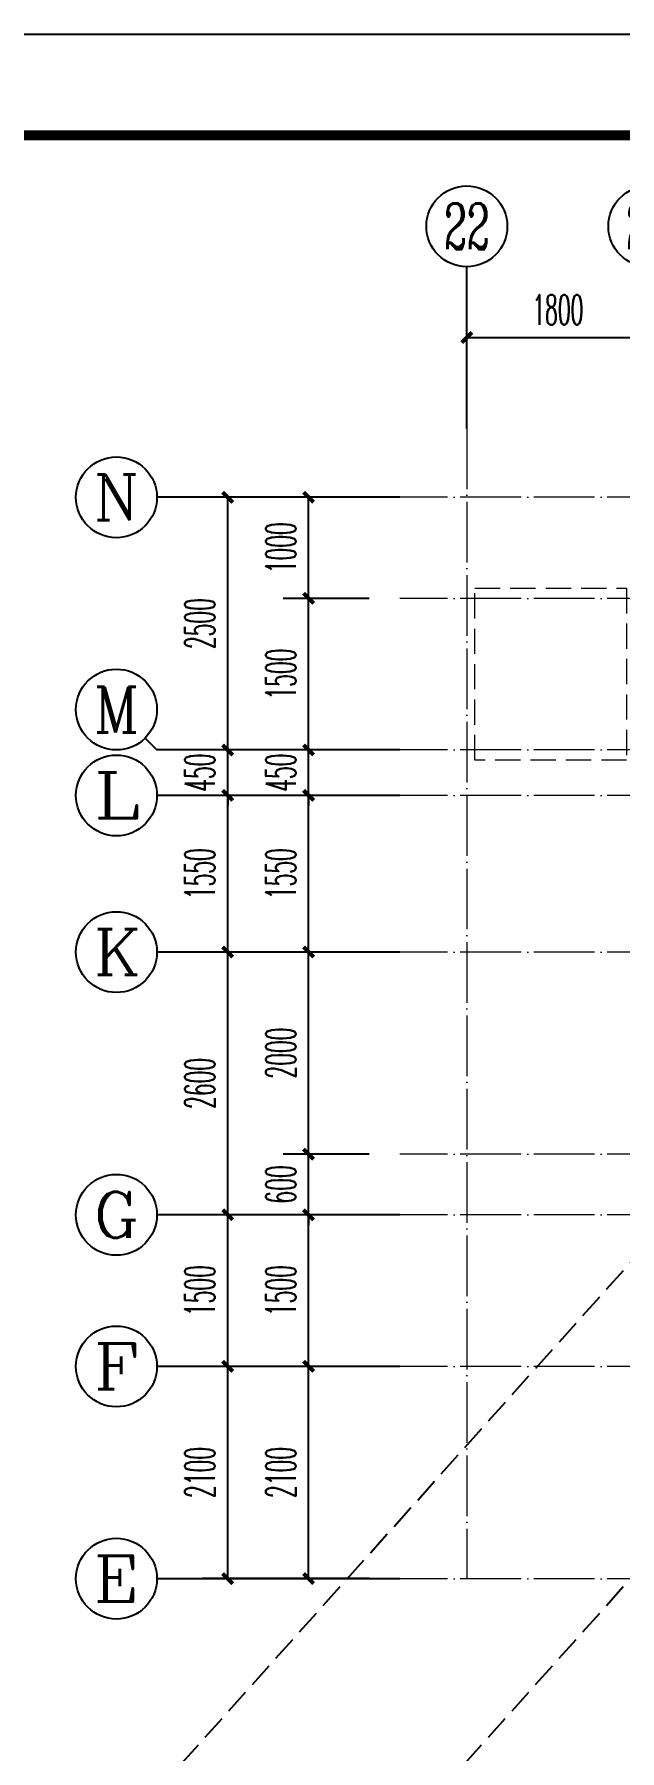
# Model space of a CAD drawing. Extents: x 27938 to 650306, y -92720 to 1524912.
# Drawn here: x 317364 to 323150, y 762082 to 779065 of the extents above; entities that cross this region are included whole.
import ezdxf
from ezdxf.enums import TextEntityAlignment as Align

# ---------------------------------------------------------------- set-up
doc = ezdxf.new("R2010")
doc.units = 0
doc.header["$LTSCALE"] = 1000
doc.header["$MEASUREMENT"] = 0
for name, pattern in [('#P_--_20B1_001_t3$0$DASH', [0.35, 0.25, -0.1]), ('__DASH', [0.35, 0.25, -0.1]), ('DOTE', [2.42, 2, -0.2, 0.02, -0.2])]:
    doc.linetypes.add(name, pattern=pattern)
for name, color, linetype in [('AXIS', 3, 'Continuous'), ('AXIS_TEXT', 4, 'Continuous'), ('图框', 140, 'Continuous')]:
    doc.layers.add(name, color=color, linetype=linetype)
doc.layers.add('DOTE', color=19, linetype='DOTE', lineweight=9)
doc.layers.add('STAIR', color=2, linetype='Continuous', lineweight=18)
doc.layers.add('yichutu', color=7, linetype='Continuous', true_color=0xffffff, plot=False)
doc.styles.add('_TCH_AXIS', font='COMPLEX', dxfattribs={"bigfont": 'GBCBIG'})
doc.styles.add('_TCH_DIM_T3', font='SIMPLEX.shx', dxfattribs={"width": 0.494118, "bigfont": 'GBCBIG.shx'})
doc.styles.add('COMPLEX', font='COMPLEX')
doc.dimstyles.new('_TCH_ARCH&&100', dxfattribs={"dimtxt": 297.5, "dimasz": 100, "dimexe": 250, "dimexo": 300, "dimgap": 126.25, "dimtad": 1, "dimdec": 0, "dimzin": 0, "dimdsep": 46, "dimtxsty": '_TCH_DIM_T3', "dimblk": 'ARCHTICK', "dimcen": 0.09, "dimclrt": 4, "dimazin": 2, "dimtfac": 1, "dimtdec": 0, "dimtix": 1, "dimtmove": 2, "dimatfit": 3, "dimfxl": 1, "dimtolj": 1, "dimtzin": 0, "dimarcsym": 0})

# ---------------------------------------------------------------- blocks, each defined once
blk = doc.blocks.new('TK')
at = {"layer": '图框'}
blk.add_lwpolyline([(465375, 548714), (549475, 548714), (549475, 489314), (465375, 489314)], close=True, dxfattribs=at)
blk.add_lwpolyline([(465375, 548714), (549475, 548714), (549475, 489314), (465375, 489314)], close=True, dxfattribs=at)
at = {"layer": '图框', "const_width": 100}
blk.add_lwpolyline([(548475, 490314), (548475, 547714), (467875, 547714), (467875, 490314)], close=True, dxfattribs=at)
blk = doc.blocks.new('yct-841-594-84100-59400-100-1000.0')
at = {"layer": 'yichutu', "color": 7, "true_color": 0xffffff}
blk.add_lwpolyline([(0, 0), (0, 59400), (84100, 59400), (84100, 0)], close=True, dxfattribs=at)
blk = doc.blocks.new('_ArchTick')
at = {"color": 0, "linetype": 'ByBlock', "const_width": 0.4}
blk.add_lwpolyline([(-0.5, -0.5), (0.5, 0.5)], dxfattribs=at)
blk = doc.blocks.new('*D1227')
at = {"layer": 'AXIS', "color": 0, "lineweight": -2}
for p, q in [((-10700, 300), (-10700, 1150)), ((-8900, 300), (-8900, 1150)), ((-10700, 900), (-8900, 900))]:
    blk.add_line(p, q, dxfattribs=at)
at = {"layer": 'Defpoints', "color": 0}
for p in [(-8900, 900), (-10700, 0), (-8900, 0)]:
    blk.add_point(p, dxfattribs=at)
at = {"layer": 'AXIS', "color": 0, "lineweight": -2, "xscale": 100, "yscale": 100, "zscale": 100, "rotation": 180}
blk.add_blockref('_ArchTick', (-10700, 900), dxfattribs=at)
at = {"layer": 'AXIS', "color": 0, "lineweight": -2, "xscale": 100, "yscale": 100, "zscale": 100}
blk.add_blockref('_ArchTick', (-8900, 900), dxfattribs=at)
at = {"layer": 'AXIS', "color": 4, "insert": (-9800, 1175), "char_height": 297.5, "attachment_point": 5, "style": '_TCH_DIM_T3'}
blk.add_mtext('\\A1;1800', dxfattribs=at)
blk = doc.blocks.new('_AXISO')
blk.add_circle((0, 0), 0.5)
at = {"layer": 'AXIS_TEXT', "style": 'COMPLEX', "width": 1.041667}
blk.add_attdef('A', text='', height=0.56, dxfattribs=at).set_placement((-0.25, -0.28), (0.25, -0.28), align=Align.FIT)
blk = doc.blocks.new('*D1228')
at = {"layer": 'AXIS', "color": 0, "lineweight": -2}
for p, q in [((-11664, -9281), (-13314, -9281)), ((-13064, -11381), (-13064, -9281)), ((-11664, -11381), (-13314, -11381))]:
    blk.add_line(p, q, dxfattribs=at)
at = {"layer": 'Defpoints', "color": 0}
for p in [(-13064, -9281), (-11364, -9281), (-11364, -11381)]:
    blk.add_point(p, dxfattribs=at)
at = {"layer": 'AXIS', "color": 0, "lineweight": -2, "xscale": 100, "yscale": 100, "zscale": 100}
for p, rotation in [((-13064, -9281), 90), ((-13064, -11381), 270)]:
    blk.add_blockref('_ArchTick', p, dxfattribs=dict(at, rotation=rotation))
at = {"layer": 'AXIS', "color": 4, "insert": (-13339, -10331), "char_height": 297.5, "attachment_point": 5, "rotation": 90, "style": '_TCH_DIM_T3'}
blk.add_mtext('\\A1;2100', dxfattribs=at)
blk = doc.blocks.new('*D1229')
at = {"layer": 'AXIS', "color": 0, "lineweight": -2}
for p, q in [((-11664, -7781), (-13314, -7781)), ((-13064, -9281), (-13064, -7781)), ((-11664, -9281), (-13314, -9281))]:
    blk.add_line(p, q, dxfattribs=at)
at = {"layer": 'Defpoints', "color": 0}
for p in [(-13064, -7781), (-11364, -7781), (-11364, -9281)]:
    blk.add_point(p, dxfattribs=at)
at = {"layer": 'AXIS', "color": 0, "lineweight": -2, "xscale": 100, "yscale": 100, "zscale": 100}
for p, rotation in [((-13064, -7781), 90), ((-13064, -9281), 270)]:
    blk.add_blockref('_ArchTick', p, dxfattribs=dict(at, rotation=rotation))
at = {"layer": 'AXIS', "color": 4, "insert": (-13339, -8531), "char_height": 297.5, "attachment_point": 5, "rotation": 90, "style": '_TCH_DIM_T3'}
blk.add_mtext('\\A1;1500', dxfattribs=at)
blk = doc.blocks.new('*D1230')
at = {"layer": 'AXIS', "color": 0, "lineweight": -2}
for p, q in [((-11664, -5181), (-13314, -5181)), ((-13064, -7781), (-13064, -5181)), ((-11664, -7781), (-13314, -7781))]:
    blk.add_line(p, q, dxfattribs=at)
at = {"layer": 'Defpoints', "color": 0}
for p in [(-13064, -5181), (-11364, -5181), (-11364, -7781)]:
    blk.add_point(p, dxfattribs=at)
at = {"layer": 'AXIS', "color": 0, "lineweight": -2, "xscale": 100, "yscale": 100, "zscale": 100}
for p, rotation in [((-13064, -5181), 90), ((-13064, -7781), 270)]:
    blk.add_blockref('_ArchTick', p, dxfattribs=dict(at, rotation=rotation))
at = {"layer": 'AXIS', "color": 4, "insert": (-13339, -6481), "char_height": 297.5, "attachment_point": 5, "rotation": 90, "style": '_TCH_DIM_T3'}
blk.add_mtext('\\A1;2600', dxfattribs=at)
blk = doc.blocks.new('*D1231')
at = {"layer": 'AXIS', "color": 0, "lineweight": -2}
for p, q in [((-11664, -3631), (-13314, -3631)), ((-13064, -5181), (-13064, -3631)), ((-11664, -5181), (-13314, -5181))]:
    blk.add_line(p, q, dxfattribs=at)
at = {"layer": 'Defpoints', "color": 0}
for p in [(-13064, -3631), (-11364, -3631), (-11364, -5181)]:
    blk.add_point(p, dxfattribs=at)
at = {"layer": 'AXIS', "color": 0, "lineweight": -2, "xscale": 100, "yscale": 100, "zscale": 100}
for p, rotation in [((-13064, -3631), 90), ((-13064, -5181), 270)]:
    blk.add_blockref('_ArchTick', p, dxfattribs=dict(at, rotation=rotation))
at = {"layer": 'AXIS', "color": 4, "insert": (-13339, -4406), "char_height": 297.5, "attachment_point": 5, "rotation": 90, "style": '_TCH_DIM_T3'}
blk.add_mtext('\\A1;1550', dxfattribs=at)
blk = doc.blocks.new('*D1232')
at = {"layer": 'AXIS', "color": 0, "lineweight": -2}
for p, q in [((-11664, -3181), (-13314, -3181)), ((-13064, -3181), (-13064, -3081)), ((-13064, -3631), (-13064, -3181)), ((-11664, -3631), (-13314, -3631)), ((-13064, -3631), (-13064, -3731))]:
    blk.add_line(p, q, dxfattribs=at)
at = {"layer": 'Defpoints', "color": 0}
for p in [(-13064, -3181), (-11364, -3181), (-11364, -3631)]:
    blk.add_point(p, dxfattribs=at)
at = {"layer": 'AXIS', "color": 0, "lineweight": -2, "xscale": 100, "yscale": 100, "zscale": 100}
for p, rotation in [((-13064, -3181), 270), ((-13064, -3631), 90)]:
    blk.add_blockref('_ArchTick', p, dxfattribs=dict(at, rotation=rotation))
at = {"layer": 'AXIS', "color": 4, "insert": (-13339, -3406), "char_height": 297.5, "attachment_point": 5, "rotation": 90, "style": '_TCH_DIM_T3'}
blk.add_mtext('\\A1;450', dxfattribs=at)
blk = doc.blocks.new('*D1233')
at = {"layer": 'AXIS', "color": 0, "lineweight": -2}
for p, q in [((-11664, -681), (-13314, -681)), ((-13064, -3181), (-13064, -681)), ((-11664, -3181), (-13314, -3181))]:
    blk.add_line(p, q, dxfattribs=at)
at = {"layer": 'Defpoints', "color": 0}
for p in [(-13064, -681), (-11364, -681), (-11364, -3181)]:
    blk.add_point(p, dxfattribs=at)
at = {"layer": 'AXIS', "color": 0, "lineweight": -2, "xscale": 100, "yscale": 100, "zscale": 100}
for p, rotation in [((-13064, -681), 90), ((-13064, -3181), 270)]:
    blk.add_blockref('_ArchTick', p, dxfattribs=dict(at, rotation=rotation))
at = {"layer": 'AXIS', "color": 4, "insert": (-13339, -1931), "char_height": 297.5, "attachment_point": 5, "rotation": 90, "style": '_TCH_DIM_T3'}
blk.add_mtext('\\A1;2500', dxfattribs=at)
blk = doc.blocks.new('*D1234')
at = {"layer": 'AXIS', "color": 0, "lineweight": -2}
for p, q in [((-11664, -9281), (-12514, -9281)), ((-12264, -11381), (-12264, -9281)), ((-11664, -11381), (-12514, -11381))]:
    blk.add_line(p, q, dxfattribs=at)
at = {"layer": 'Defpoints', "color": 0}
for p in [(-12264, -9281), (-11364, -9281), (-11364, -11381)]:
    blk.add_point(p, dxfattribs=at)
at = {"layer": 'AXIS', "color": 0, "lineweight": -2, "xscale": 100, "yscale": 100, "zscale": 100}
for p, rotation in [((-12264, -9281), 90), ((-12264, -11381), 270)]:
    blk.add_blockref('_ArchTick', p, dxfattribs=dict(at, rotation=rotation))
at = {"layer": 'AXIS', "color": 4, "insert": (-12539, -10331), "char_height": 297.5, "attachment_point": 5, "rotation": 90, "style": '_TCH_DIM_T3'}
blk.add_mtext('\\A1;2100', dxfattribs=at)
blk = doc.blocks.new('*D1235')
at = {"layer": 'AXIS', "color": 0, "lineweight": -2}
for p, q in [((-11664, -7781), (-12514, -7781)), ((-12264, -9281), (-12264, -7781)), ((-11664, -9281), (-12514, -9281))]:
    blk.add_line(p, q, dxfattribs=at)
at = {"layer": 'Defpoints', "color": 0}
for p in [(-12264, -7781), (-11364, -7781), (-11364, -9281)]:
    blk.add_point(p, dxfattribs=at)
at = {"layer": 'AXIS', "color": 0, "lineweight": -2, "xscale": 100, "yscale": 100, "zscale": 100}
for p, rotation in [((-12264, -7781), 90), ((-12264, -9281), 270)]:
    blk.add_blockref('_ArchTick', p, dxfattribs=dict(at, rotation=rotation))
at = {"layer": 'AXIS', "color": 4, "insert": (-12539, -8531), "char_height": 297.5, "attachment_point": 5, "rotation": 90, "style": '_TCH_DIM_T3'}
blk.add_mtext('\\A1;1500', dxfattribs=at)
blk = doc.blocks.new('*D1236')
at = {"layer": 'AXIS', "color": 0, "lineweight": -2}
for p, q in [((-12264, -7181), (-12264, -7081)), ((-11664, -7181), (-12514, -7181)), ((-12264, -7781), (-12264, -7181)), ((-11664, -7781), (-12514, -7781)), ((-12264, -7781), (-12264, -7881))]:
    blk.add_line(p, q, dxfattribs=at)
at = {"layer": 'Defpoints', "color": 0}
for p in [(-12264, -7181), (-11364, -7181), (-11364, -7781)]:
    blk.add_point(p, dxfattribs=at)
at = {"layer": 'AXIS', "color": 0, "lineweight": -2, "xscale": 100, "yscale": 100, "zscale": 100}
for p, rotation in [((-12264, -7181), 270), ((-12264, -7781), 90)]:
    blk.add_blockref('_ArchTick', p, dxfattribs=dict(at, rotation=rotation))
at = {"layer": 'AXIS', "color": 4, "insert": (-12539, -7481), "char_height": 297.5, "attachment_point": 5, "rotation": 90, "style": '_TCH_DIM_T3'}
blk.add_mtext('\\A1;600', dxfattribs=at)
blk = doc.blocks.new('*D1237')
at = {"layer": 'AXIS', "color": 0, "lineweight": -2}
for p, q in [((-11664, -5181), (-12514, -5181)), ((-12264, -7181), (-12264, -5181)), ((-11664, -7181), (-12514, -7181))]:
    blk.add_line(p, q, dxfattribs=at)
at = {"layer": 'Defpoints', "color": 0}
for p in [(-12264, -5181), (-11364, -5181), (-11364, -7181)]:
    blk.add_point(p, dxfattribs=at)
at = {"layer": 'AXIS', "color": 0, "lineweight": -2, "xscale": 100, "yscale": 100, "zscale": 100}
for p, rotation in [((-12264, -5181), 90), ((-12264, -7181), 270)]:
    blk.add_blockref('_ArchTick', p, dxfattribs=dict(at, rotation=rotation))
at = {"layer": 'AXIS', "color": 4, "insert": (-12539, -6181), "char_height": 297.5, "attachment_point": 5, "rotation": 90, "style": '_TCH_DIM_T3'}
blk.add_mtext('\\A1;2000', dxfattribs=at)
blk = doc.blocks.new('*D1238')
at = {"layer": 'AXIS', "color": 0, "lineweight": -2}
for p, q in [((-11664, -3631), (-12514, -3631)), ((-12264, -5181), (-12264, -3631)), ((-11664, -5181), (-12514, -5181))]:
    blk.add_line(p, q, dxfattribs=at)
at = {"layer": 'Defpoints', "color": 0}
for p in [(-12264, -3631), (-11364, -3631), (-11364, -5181)]:
    blk.add_point(p, dxfattribs=at)
at = {"layer": 'AXIS', "color": 0, "lineweight": -2, "xscale": 100, "yscale": 100, "zscale": 100}
for p, rotation in [((-12264, -3631), 90), ((-12264, -5181), 270)]:
    blk.add_blockref('_ArchTick', p, dxfattribs=dict(at, rotation=rotation))
at = {"layer": 'AXIS', "color": 4, "insert": (-12539, -4406), "char_height": 297.5, "attachment_point": 5, "rotation": 90, "style": '_TCH_DIM_T3'}
blk.add_mtext('\\A1;1550', dxfattribs=at)
blk = doc.blocks.new('*D1239')
at = {"layer": 'AXIS', "color": 0, "lineweight": -2}
for p, q in [((-11664, -3181), (-12514, -3181)), ((-12264, -3181), (-12264, -3081)), ((-12264, -3631), (-12264, -3181)), ((-11664, -3631), (-12514, -3631)), ((-12264, -3631), (-12264, -3731))]:
    blk.add_line(p, q, dxfattribs=at)
at = {"layer": 'Defpoints', "color": 0}
for p in [(-12264, -3181), (-11364, -3181), (-11364, -3631)]:
    blk.add_point(p, dxfattribs=at)
at = {"layer": 'AXIS', "color": 0, "lineweight": -2, "xscale": 100, "yscale": 100, "zscale": 100}
for p, rotation in [((-12264, -3181), 270), ((-12264, -3631), 90)]:
    blk.add_blockref('_ArchTick', p, dxfattribs=dict(at, rotation=rotation))
at = {"layer": 'AXIS', "color": 4, "insert": (-12539, -3406), "char_height": 297.5, "attachment_point": 5, "rotation": 90, "style": '_TCH_DIM_T3'}
blk.add_mtext('\\A1;450', dxfattribs=at)
blk = doc.blocks.new('*D1240')
at = {"layer": 'AXIS', "color": 0, "lineweight": -2}
for p, q in [((-11664, -1681), (-12514, -1681)), ((-12264, -3181), (-12264, -1681)), ((-11664, -3181), (-12514, -3181))]:
    blk.add_line(p, q, dxfattribs=at)
at = {"layer": 'Defpoints', "color": 0}
for p in [(-12264, -1681), (-11364, -1681), (-11364, -3181)]:
    blk.add_point(p, dxfattribs=at)
at = {"layer": 'AXIS', "color": 0, "lineweight": -2, "xscale": 100, "yscale": 100, "zscale": 100}
for p, rotation in [((-12264, -1681), 90), ((-12264, -3181), 270)]:
    blk.add_blockref('_ArchTick', p, dxfattribs=dict(at, rotation=rotation))
at = {"layer": 'AXIS', "color": 4, "insert": (-12539, -2431), "char_height": 297.5, "attachment_point": 5, "rotation": 90, "style": '_TCH_DIM_T3'}
blk.add_mtext('\\A1;1500', dxfattribs=at)
blk = doc.blocks.new('*D1241')
at = {"layer": 'AXIS', "color": 0, "lineweight": -2}
for p, q in [((-11664, -681), (-12514, -681)), ((-12264, -1681), (-12264, -681)), ((-11664, -1681), (-12514, -1681))]:
    blk.add_line(p, q, dxfattribs=at)
at = {"layer": 'Defpoints', "color": 0}
for p in [(-12264, -681), (-11364, -681), (-11364, -1681)]:
    blk.add_point(p, dxfattribs=at)
at = {"layer": 'AXIS', "color": 0, "lineweight": -2, "xscale": 100, "yscale": 100, "zscale": 100}
for p, rotation in [((-12264, -681), 90), ((-12264, -1681), 270)]:
    blk.add_blockref('_ArchTick', p, dxfattribs=dict(at, rotation=rotation))
at = {"layer": 'AXIS', "color": 4, "insert": (-12539, -1181), "char_height": 297.5, "attachment_point": 5, "rotation": 90, "style": '_TCH_DIM_T3'}
blk.add_mtext('\\A1;1000', dxfattribs=at)
blk = doc.blocks.new('A$C51F2739F')
at = {"layer": 'AXIS'}
for p, q in [((-10700, 0), (-10700, 1600)), ((-11363.6, -681.5), (-13763.6, -681.5)), ((-13880.7, -3064.3), (-13763.6, -3181.5)), ((-11363.6, -3181.5), (-13763.6, -3181.5)), ((-11363.6, -3631.5), (-13763.6, -3631.5)), ((-11363.6, -5181.5), (-13763.6, -5181.5)), ((-11363.6, -7781.5), (-13763.6, -7781.5)), ((-11363.6, -9281.5), (-13763.6, -9281.5)), ((-11363.6, -11381.5), (-13763.6, -11381.5))]:
    blk.add_line(p, q, dxfattribs=at)
at = {"layer": 'DOTE', "linetype": 'DOTE', "ltscale": 0.3}
for p, q in [((-10700, 0), (-10700, -11381.5)), ((0, -681.5), (-11363.6, -681.5)), ((0, -1681.5), (-11363.6, -1681.5)), ((0, -3181.5), (-11363.6, -3181.5)), ((0, -3631.5), (-11363.6, -3631.5)), ((0, -5181.5), (-11363.6, -5181.5)), ((0, -7181.5), (-11363.6, -7181.5)), ((0, -7781.5), (-11363.6, -7781.5)), ((0, -9281.5), (-11363.6, -9281.5)), ((0, -11381.5), (-11363.6, -11381.5))]:
    blk.add_line(p, q, dxfattribs=at)
at = {"layer": 'STAIR', "color": 246, "linetype": '#P_--_20B1_001_t3$0$DASH'}
blk.add_lwpolyline([(-9119.7, -3281.2), (-10619.7, -3281.2), (-10619.7, -1581.2), (-9119.7, -1581.2)], close=True, dxfattribs=at)
at = {"layer": 'AXIS'}
ref = blk.add_blockref('_AXISO', (-10700, 2000), dxfattribs=dict(at, xscale=800, yscale=800, zscale=800))
ref.add_attrib('A', '22', dxfattribs={"layer": 'AXIS_TEXT', "height": 452.55, "style": '_TCH_AXIS', "width": 0.617647}).set_placement((-10926.3, 1773.7), (-10473.7, 1773.7), align=Align.FIT)
ref = blk.add_blockref('_AXISO', (-8900, 2000), dxfattribs=dict(at, xscale=800, yscale=800, zscale=800))
ref.add_attrib('A', '23', dxfattribs={"layer": 'AXIS_TEXT', "height": 452.55, "style": '_TCH_AXIS', "width": 0.617647}).set_placement((-9126.3, 1773.7), (-8673.7, 1773.7), align=Align.FIT)
ref = blk.add_blockref('_AXISO', (-14163.6, -681.5), dxfattribs=dict(at, xscale=800, yscale=800, zscale=800))
ref.add_attrib('A', 'N', dxfattribs={"layer": 'AXIS_TEXT', "height": 452.5, "style": '_TCH_AXIS', "width": 1.105263}).set_placement((-14389.9, -907.7), (-13937.3, -907.7), align=Align.FIT)
ref = blk.add_blockref('_AXISO', (-14163.6, -2781.5), dxfattribs=dict(at, xscale=800, yscale=800, zscale=800))
ref.add_attrib('A', 'M', dxfattribs={"layer": 'AXIS_TEXT', "height": 452.5, "style": '_TCH_AXIS'}).set_placement((-14389.9, -3007.7), (-13937.3, -3007.7), align=Align.FIT)
ref = blk.add_blockref('_AXISO', (-14163.6, -3631.5), dxfattribs=dict(at, xscale=800, yscale=800, zscale=800))
ref.add_attrib('A', 'L', dxfattribs={"layer": 'AXIS_TEXT', "height": 452.5, "style": '_TCH_AXIS', "width": 1.4}).set_placement((-14389.9, -3857.7), (-13937.3, -3857.7), align=Align.FIT)
ref = blk.add_blockref('_AXISO', (-14163.6, -5181.5), dxfattribs=dict(at, xscale=800, yscale=800, zscale=800))
ref.add_attrib('A', 'K', dxfattribs={"layer": 'AXIS_TEXT', "height": 452.5, "style": '_TCH_AXIS', "width": 1.105263}).set_placement((-14389.9, -5407.7), (-13937.3, -5407.7), align=Align.FIT)
ref = blk.add_blockref('_AXISO', (-14163.6, -7781.5), dxfattribs=dict(at, xscale=800, yscale=800, zscale=800))
ref.add_attrib('A', 'G', dxfattribs={"layer": 'AXIS_TEXT', "height": 452.5, "style": '_TCH_AXIS', "width": 1.166667}).set_placement((-14389.9, -8007.7), (-13937.3, -8007.7), align=Align.FIT)
ref = blk.add_blockref('_AXISO', (-14163.6, -9281.5), dxfattribs=dict(at, xscale=800, yscale=800, zscale=800))
ref.add_attrib('A', 'F', dxfattribs={"layer": 'AXIS_TEXT', "height": 452.5, "style": '_TCH_AXIS', "width": 1.3125}).set_placement((-14389.9, -9507.7), (-13937.3, -9507.7), align=Align.FIT)
ref = blk.add_blockref('_AXISO', (-14163.6, -11381.5), dxfattribs=dict(at, xscale=800, yscale=800, zscale=800))
ref.add_attrib('A', 'E', dxfattribs={"layer": 'AXIS_TEXT', "height": 452.5, "style": '_TCH_AXIS', "width": 1.3125}).set_placement((-14389.9, -11607.7), (-13937.3, -11607.7), align=Align.FIT)
for p1, p2, distance, picture, middle in [((-10700, 0), (-8900, 0), 900, '*D1227', (-9800, 1175)), ((-11363.6, -3181.5), (-11363.6, -681.5), 1700, '*D1233', (-13338.6, -1931.5)), ((-11363.6, -1681.5), (-11363.6, -681.5), 900, '*D1241', (-12538.6, -1181.5)), ((-11363.6, -3181.5), (-11363.6, -1681.5), 900, '*D1240', (-12538.6, -2431.5)), ((-11363.6, -3631.5), (-11363.6, -3181.5), 1700, '*D1232', (-13338.6, -3406.5)), ((-11363.6, -3631.5), (-11363.6, -3181.5), 900, '*D1239', (-12538.6, -3406.5)), ((-11363.6, -5181.5), (-11363.6, -3631.5), 1700, '*D1231', (-13338.6, -4406.5)), ((-11363.6, -5181.5), (-11363.6, -3631.5), 900, '*D1238', (-12538.6, -4406.5)), ((-11363.6, -7781.5), (-11363.6, -5181.5), 1700, '*D1230', (-13338.6, -6481.5)), ((-11363.6, -7181.5), (-11363.6, -5181.5), 900, '*D1237', (-12538.6, -6181.5)), ((-11363.6, -7781.5), (-11363.6, -7181.5), 900, '*D1236', (-12538.6, -7481.5)), ((-11363.6, -9281.5), (-11363.6, -7781.5), 1700, '*D1229', (-13338.6, -8531.5)), ((-11363.6, -9281.5), (-11363.6, -7781.5), 900, '*D1235', (-12538.6, -8531.5)), ((-11363.6, -11381.5), (-11363.6, -9281.5), 1700, '*D1228', (-13338.6, -10331.5)), ((-11363.6, -11381.5), (-11363.6, -9281.5), 900, '*D1234', (-12538.6, -10331.5))]:
    dim = blk.add_aligned_dim(p1=p1, p2=p2, distance=distance, dimstyle='_TCH_ARCH&&100', dxfattribs=at)
    dim.commit()
    dim.dimension.update_dxf_attribs({"geometry": picture, "text_midpoint": middle})

msp = doc.modelspace()

# ---------------------------------------------------------------- linework, layer by layer
at = {"color": 251, "linetype": '__DASH', "true_color": 0x636466}
for p, q in [((311816.6, 754129.9), (329139.2, 773483.9)), ((314616.6, 754129.9), (331939.2, 773483.9))]:
    msp.add_line(p, q, dxfattribs=at)

# ---------------------------------------------------------------- block references
msp.add_blockref('TK', (-205160.9, 230351.7))
at = {"color": 8}
msp.add_blockref('A$C51F2739F', (332339.2, 775165.4), dxfattribs=at)
at = {"layer": 'yichutu'}
msp.add_blockref('yct-841-594-84100-59400-100-1000.0', (260214.1, 719665.3), dxfattribs=at)

doc.saveas('drawing.dxf')
